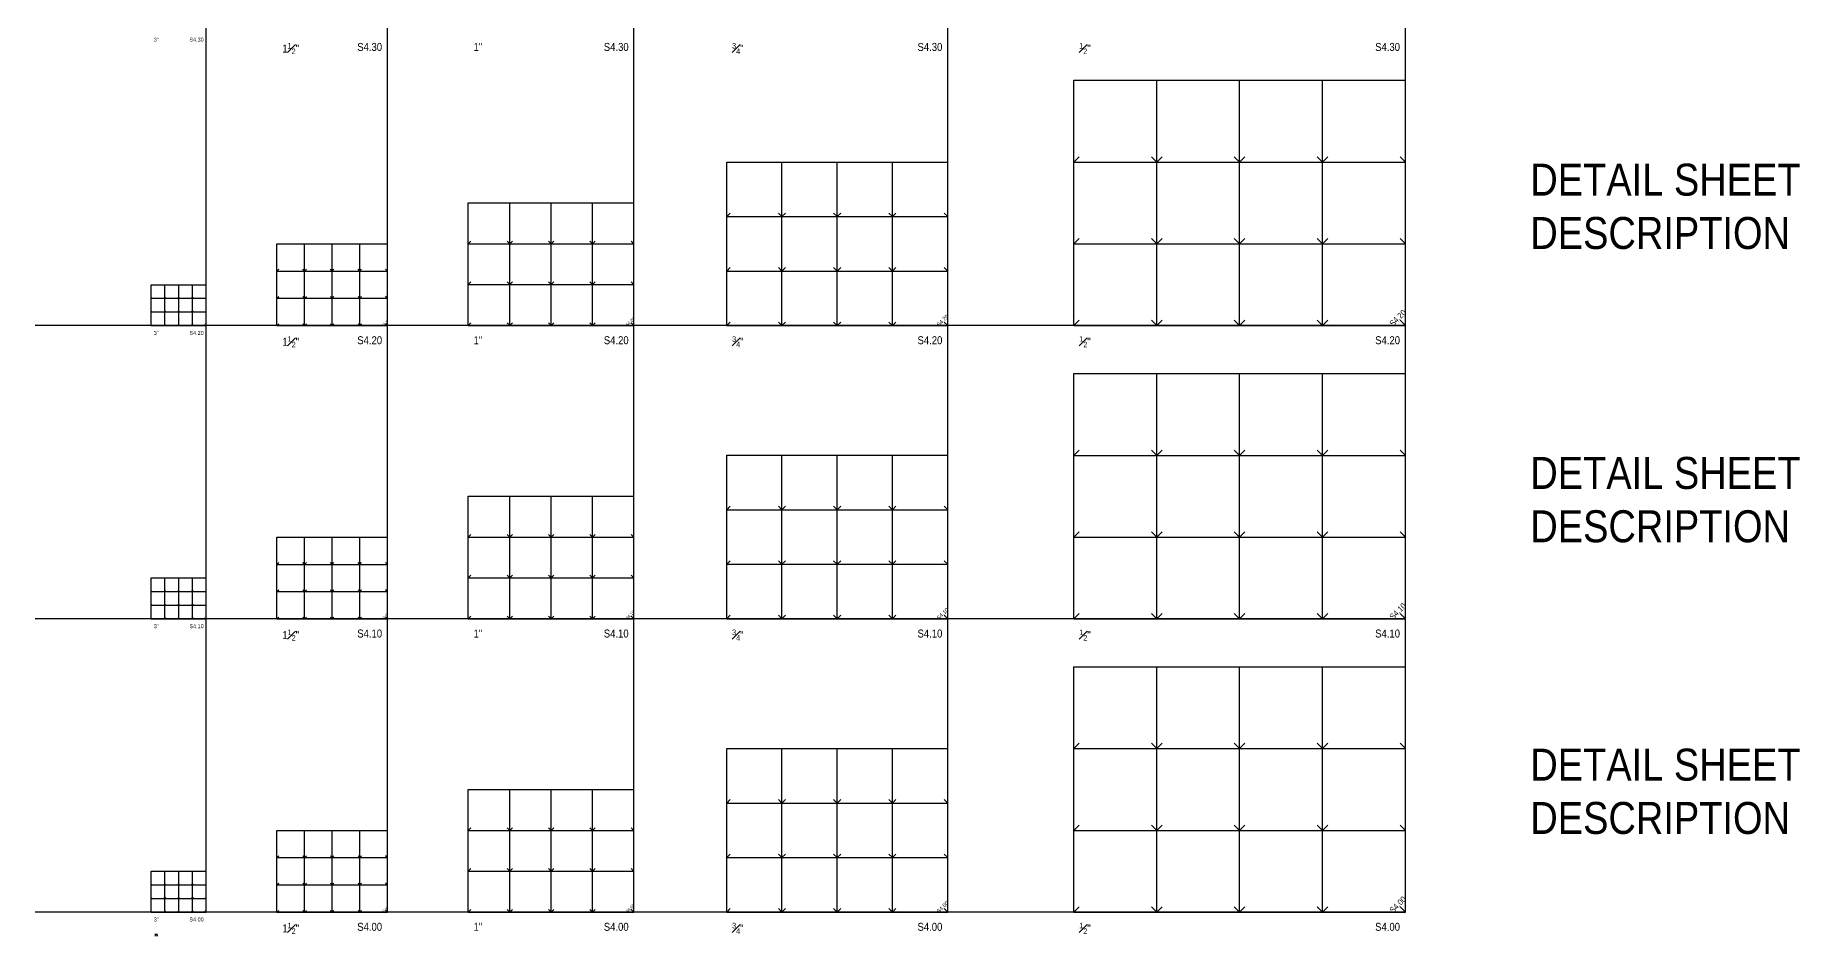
# Model space of a CAD drawing. Header units: inches. Extents: x -2661 to 42767, y -1222 to 9099.
# Drawn here: x 8609 to 12579, y 1719 to 3746 of the extents above; entities that cross this region are included whole.
import ezdxf

# ---------------------------------------------------------------- set-up
doc = ezdxf.new("R2010")
doc.units = ezdxf.units.IN
doc.header["$LTSCALE"] = 12
doc.header["$MEASUREMENT"] = 0
doc.linetypes.add('HIDDEN', pattern=[0.375, 0.25, -0.125])
doc.linetypes.add('HIDDEN2', pattern=[0.1875, 0.125, -0.0625])
doc.layers.get('0').update_dxf_attribs({"linetype": 'CONTINUOUS'})
doc.layers.add('DESIGNER COMMENTS', color=221, linetype='CONTINUOUS', plot=False)
doc.layers.add('S-ANNO-GRID-NONPLOT', color=251, linetype='CONTINUOUS', plot=False)
doc.layers.add('S-ANNO-NOTE', color=4, linetype='CONTINUOUS')
doc.layers.add('S-MEMBRANE', color=6, linetype='HIDDEN')
doc.styles.add('Arial', font='arial.ttf', dxfattribs={"width": 0.85})

# ---------------------------------------------------------------- blocks, each defined once
blk = doc.blocks.new('Se_GRID 24x36')
for p, q in [((0, 23), (7.77, 23)), ((0, 15.33), (0, 23)), ((7.77, 0), (7.77, 23)), ((7.77, 23), (15.53, 23)), ((15.53, 0), (15.53, 23)), ((15.53, 23), (23.3, 23)), ((23.3, 0), (23.3, 23)), ((23.3, 23), (31.07, 23)), ((31.07, 15.33), (31.07, 23)), ((0, 15.33), (0.5, 15.83)), ((0, 7.67), (0, 15.33)), ((0, 15.33), (7.77, 15.33)), ((7.77, 15.33), (8.27, 15.83)), ((7.77, 15.33), (15.53, 15.33)), ((15.53, 15.33), (16.03, 15.83)), ((15.53, 15.33), (23.3, 15.33)), ((23.3, 15.33), (23.8, 15.83)), ((23.3, 15.33), (31.07, 15.33)), ((31.07, 7.67), (31.07, 15.33)), ((0, 7.67), (0.5, 8.17)), ((0, 0), (0, 7.67)), ((0, 7.67), (7.77, 7.67)), ((7.77, 7.67), (8.27, 8.17)), ((7.77, 7.67), (15.53, 7.67)), ((15.53, 7.67), (16.03, 8.17)), ((15.53, 7.67), (23.3, 7.67)), ((23.3, 7.67), (23.8, 8.17)), ((23.3, 7.67), (31.07, 7.67)), ((31.07, 0), (31.07, 7.67)), ((0, 0), (0.5, 0.5)), ((0, 0), (7.77, 0)), ((7.77, 0), (8.27, 0.5)), ((7.77, 0), (15.53, 0)), ((15.53, 0), (16.03, 0.5)), ((23.3, 0), (23.8, 0.5)), ((15.53, 0), (23.3, 0)), ((23.3, 0), (31.07, 0))]:
    blk.add_line(p, q)
at = {"linetype": 'HIDDEN2'}
for p, q in [((7.77, 15.33), (7.27, 15.83)), ((15.53, 15.33), (15.03, 15.83)), ((23.3, 15.33), (22.8, 15.83)), ((31.07, 15.33), (30.57, 15.83)), ((7.77, 7.67), (7.27, 8.17)), ((15.53, 7.67), (15.03, 8.17)), ((23.3, 7.67), (22.8, 8.17)), ((31.07, 7.67), (30.57, 8.17)), ((7.77, 0), (7.27, 0.5)), ((15.53, 0), (15.03, 0.5)), ((23.3, 0), (22.8, 0.5)), ((31.07, 0), (30.57, 0.5))]:
    blk.add_line(p, q, dxfattribs=at)

msp = doc.modelspace()

# ---------------------------------------------------------------- linework, layer by layer
at = {"layer": 'S-ANNO-GRID-NONPLOT'}
for p, q in [((11691.43095, 1772.36325), (11691.43095, 7202.39494)), ((10661.78271, 1772.36325), (10661.78271, 7001.85215)), ((9955.98708, 1772.36325), (9955.98708, 6928.42704)), ((9401.30585, 1772.36325), (9401.30585, 6832.16849)), ((8993.82826, 1772.36325), (8993.82826, 6692.49623)), ((11691.43095, 3092.36325), (8609.0403, 3092.36325)), ((11691.43095, 2432.36325), (8609.0403, 2432.36325)), ((11691.43095, 1772.36325), (8609.0403, 1772.36325))]:
    msp.add_line(p, q, dxfattribs=at)
at = {"layer": 'S-MEMBRANE', "color": 2, "linetype": 'HIDDEN2'}
msp.add_line((8877.97642, 1722.54373), (8884.58939, 1722.54373), dxfattribs=at)
at = {"layer": 'S-MEMBRANE'}
msp.add_line((8877.97642, 1719.54373), (8884.58939, 1719.54373), dxfattribs=at)
at = {"layer": 'S-MEMBRANE', "color": 4, "linetype": 'HIDDEN2', "const_width": 0.08333}
msp.add_lwpolyline([(8877.97642, 1721.04373), (8884.58939, 1721.04373)], dxfattribs=at)

# ---------------------------------------------------------------- block references
at = {"layer": 'S-ANNO-GRID-NONPLOT'}
for p, xscale, yscale, zscale in [((10945.75816, 3092.36325), 24, 24, 24), ((10164.66751, 3092.36325), 16, 16, 16), ((9583.15069, 3092.36325), 12, 12, 12), ((9152.74825, 3092.36325), 8, 8, 8), ((8869.54946, 3092.36325), 4, 4, 4), ((10945.75816, 2432.36325), 24, 24, 24), ((10164.66751, 2432.36325), 16, 16, 16), ((9583.15069, 2432.36325), 12, 12, 12), ((9152.74825, 2432.36325), 8, 8, 8), ((8869.54946, 2432.36325), 4, 4, 4), ((10945.75816, 1772.36325), 24, 24, 24), ((10164.66751, 1772.36325), 16, 16, 16), ((9583.15069, 1772.36325), 12, 12, 12), ((9152.74825, 1772.36325), 8, 8, 8), ((8869.54946, 1772.36325), 4, 4, 4)]:
    msp.add_blockref('Se_GRID 24x36', p, dxfattribs=dict(at, xscale=xscale, yscale=yscale, zscale=zscale))

# ---------------------------------------------------------------- texts
at = {"layer": 'DESIGNER COMMENTS', "char_height": 72, "width": 693.3801297, "attachment_point": 1, "style": 'Arial'}
for insert in [(11972.62974, 3456.72419), (11972.62974, 2796.72419), (11972.62974, 2140.36325)]:
    msp.add_mtext('\\A1;{\\C191;DETAIL SHEET DESCRIPTION}', dxfattribs=dict(at, insert=insert))
at = {"layer": 'S-ANNO-GRID-NONPLOT', "color": 191, "style": 'Arial'}
for s, insert, char_height, width, attachment_point in [('3"', (8875.54946, 3740.36325), 9, 29.5487939, 1), ('S4.30', (8987.82826, 3740.36325), 9, 29.5487939, 3), ('\\A1;1{\\H0.7x;\\S1#2;}"', (9164.74825, 3728.36325), 18, 59.0975878, 1), ('S4.30', (9389.30585, 3728.36325), 18, 59.0975878, 3), ('1"', (9595.15069, 3728.36325), 18, 59.0975878, 1), ('S4.30', (9943.98708, 3728.36325), 18, 59.0975878, 3), ('\\A1;{\\H0.7x;\\S3#4;}"', (10176.66751, 3728.36325), 18, 59.0975878, 1), ('S4.30', (10649.78271, 3728.36325), 18, 59.0975878, 3), ('\\A1;{\\H0.7x;\\S1#2;}"', (10957.75816, 3728.36325), 18, 59.0975878, 1), ('S4.30', (11679.43095, 3728.36325), 18, 59.0975878, 3), ('3"', (8875.54946, 3080.36325), 9, 29.5487939, 1), ('S4.20', (8987.82826, 3080.36325), 9, 29.5487939, 3), ('\\A1;1{\\H0.7x;\\S1#2;}"', (9164.74825, 3068.36325), 18, 59.0975878, 1), ('S4.20', (9389.30585, 3068.36325), 18, 59.0975878, 3), ('1"', (9595.15069, 3068.36325), 18, 59.0975878, 1), ('S4.20', (9943.98708, 3068.36325), 18, 59.0975878, 3), ('\\A1;{\\H0.7x;\\S3#4;}"', (10176.66751, 3068.36325), 18, 59.0975878, 1), ('S4.20', (10649.78271, 3068.36325), 18, 59.0975878, 3), ('\\A1;{\\H0.7x;\\S1#2;}"', (10957.75816, 3068.36325), 18, 59.0975878, 1), ('S4.20', (11679.43095, 3068.36325), 18, 59.0975878, 3), ('3"', (8875.54946, 2420.36325), 9, 29.5487939, 1), ('S4.10', (8987.82826, 2420.36325), 9, 29.5487939, 3), ('\\A1;1{\\H0.7x;\\S1#2;}"', (9164.74825, 2408.36325), 18, 59.0975878, 1), ('S4.10', (9389.30585, 2408.36325), 18, 59.0975878, 3), ('1"', (9595.15069, 2408.36325), 18, 59.0975878, 1), ('S4.10', (9943.98708, 2408.36325), 18, 59.0975878, 3), ('\\A1;{\\H0.7x;\\S3#4;}"', (10176.66751, 2408.36325), 18, 59.0975878, 1), ('S4.10', (10649.78271, 2408.36325), 18, 59.0975878, 3), ('\\A1;{\\H0.7x;\\S1#2;}"', (10957.75816, 2408.36325), 18, 59.0975878, 1), ('S4.10', (11679.43095, 2408.36325), 18, 59.0975878, 3), ('3"', (8875.54946, 1760.36325), 9, 29.5487939, 1), ('S4.00', (8987.82826, 1760.36325), 9, 29.5487939, 3), ('\\A1;1{\\H0.7x;\\S1#2;}"', (9164.74825, 1748.36325), 18, 59.0975878, 1), ('S4.00', (9389.30585, 1748.36325), 18, 59.0975878, 3), ('1"', (9595.15069, 1748.36325), 18, 59.0975878, 1), ('S4.00', (9943.98708, 1748.36325), 18, 59.0975878, 3), ('\\A1;{\\H0.7x;\\S3#4;}"', (10176.66751, 1748.36325), 18, 59.0975878, 1), ('S4.00', (10649.78271, 1748.36325), 18, 59.0975878, 3), ('\\A1;{\\H0.7x;\\S1#2;}"', (10957.75816, 1748.36325), 18, 59.0975878, 1), ('S4.00', (11679.43095, 1748.36325), 18, 59.0975878, 3)]:
    msp.add_mtext(s, dxfattribs=dict(at, insert=insert, char_height=char_height, width=width, attachment_point=attachment_point))
at = {"layer": 'S-ANNO-GRID-NONPLOT', "attachment_point": 5, "rotation": 45, "style": 'Arial'}
for s, insert, char_height, width in [('S4.20', (8990.99984, 3095.19168), 2.25, 7.3871985), ('S4.20', (9395.649, 3098.02011), 4.5, 14.7743969), ('S4.20', (9947.5018, 3100.84854), 6.75, 22.1615954), ('S4.20', (10650.469, 3103.67696), 9, 29.5487939), ('S4.20', (11674.46039, 3109.33382), 13.5, 44.3231908), ('S4.10', (11674.46039, 2449.33382), 13.5, 44.3231908), ('S4.10', (8990.99984, 2435.19168), 2.25, 7.3871985), ('S4.10', (9395.649, 2438.02011), 4.5, 14.7743969), ('S4.10', (9947.5018, 2440.84854), 6.75, 22.1615954), ('S4.10', (10650.469, 2443.67696), 9, 29.5487939), ('S4.00', (9947.5018, 1780.84854), 6.75, 22.1615954), ('S4.00', (10650.469, 1783.67696), 9, 29.5487939), ('S4.00', (11674.46039, 1789.33382), 13.5, 44.3231908), ('S4.00', (8990.99984, 1775.19168), 2.25, 7.3871985), ('S4.00', (9395.649, 1778.02011), 4.5, 14.7743969)]:
    msp.add_mtext(s, dxfattribs=dict(at, insert=insert, char_height=char_height, width=width))
at = {"layer": 'S-ANNO-NOTE', "color": 191, "char_height": 0.375, "width": 14.0691627, "attachment_point": 4, "style": 'Arial'}
for s, insert in [('WATERPROOF MEMBRANE AT CONCRETE', (8886.31065, 1721.03399)), ('WATERPROOF MEMBRANE AT FRAMING', (8886.31065, 1719.53399)), ('DRAINAGE (FILTER FABRIC OR DRAINAGE MAT)', (8886.31065, 1722.53399))]:
    msp.add_mtext(s, dxfattribs=dict(at, insert=insert))

doc.saveas('drawing.dxf')
